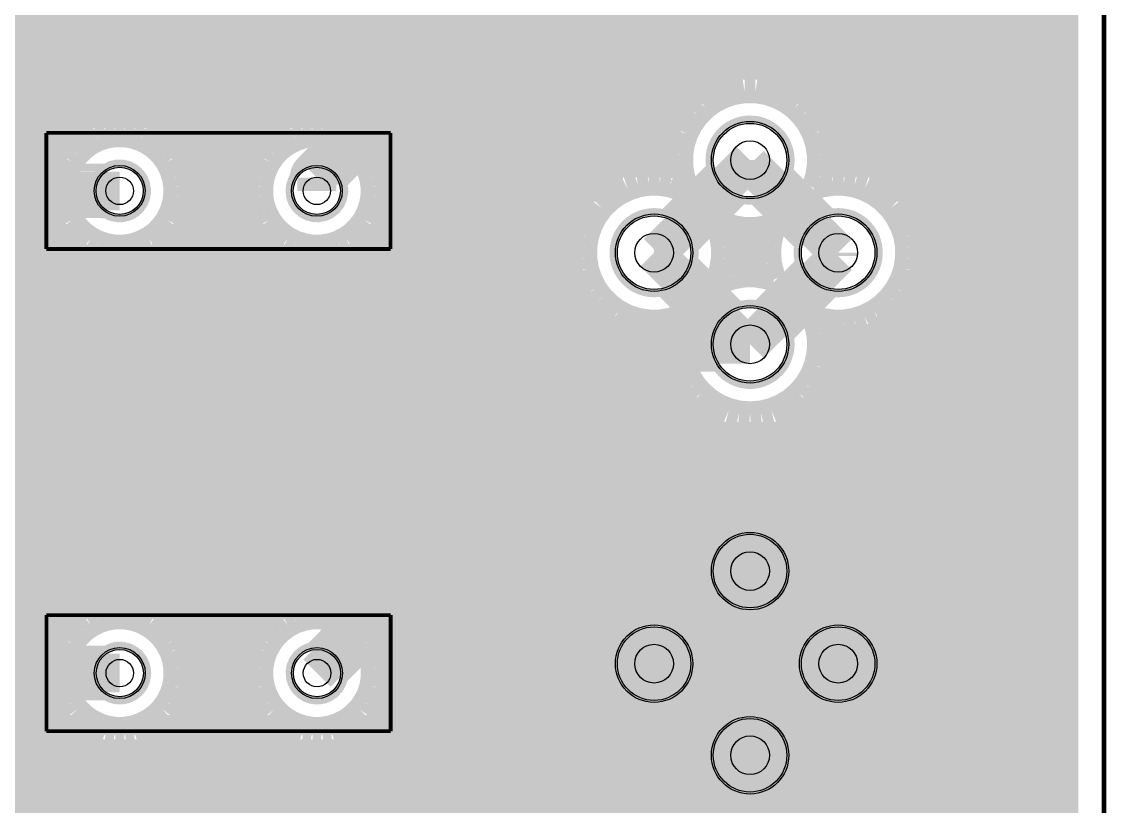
# Model space of a CAD drawing. Extents: x 0 to 3.94, y 0 to 3.94.
# Drawn here: x 2.835 to 3.939, y 0.734 to 1.533 of the extents above; entities that cross this region are included whole.
import ezdxf

# ---------------------------------------------------------------- set-up
doc = ezdxf.new("R2010")
doc.units = 0
for name, color, linetype in [('Board_Outline', 21, 'CONTINUOUS'), ('Bottom', 10, 'CONTINUOUS'), ('Bottom_Mask', 15, 'CONTINUOUS'), ('Drill_Bottom', 12, 'CONTINUOUS'), ('Drill_Top', 11, 'CONTINUOUS'), ('Edge_Bottom', 23, 'CONTINUOUS'), ('Edge_Top', 22, 'CONTINUOUS'), ('Top', 9, 'CONTINUOUS'), ('Top_Assembly', 2, 'CONTINUOUS'), ('Top_Mask', 6, 'CONTINUOUS'), ('Top_Silk', 3, 'CONTINUOUS')]:
    doc.layers.add(name, color=color, linetype=linetype)

msp = doc.modelspace()

# ---------------------------------------------------------------- linework, layer by layer
at = {"layer": 'Board_Outline', "linetype": 'CONTINUOUS', "const_width": 0.0047}
msp.add_lwpolyline([(0, 0), (3.937, 0), (3.937, 3.937), (0, 3.937), (0, 0)], dxfattribs=at)
at = {"layer": 'Bottom', "linetype": 'CONTINUOUS', "const_width": 0.025}
for points in [[(3.8985, 0.0385), (3.8985, 3.8985)], [(0.041, 1.536), (3.896, 1.536)], [(0.041, 1.5111), (3.896, 1.5111)], [(0.041, 1.4863), (3.896, 1.4863)], [(0.041, 1.4614), (3.5623, 1.4614)], [(3.5398, 1.452), (3.5497, 1.457)], [(3.5497, 1.457), (3.5602, 1.4604)], [(3.5602, 1.4604), (3.5711, 1.4622)], [(3.5711, 1.4622), (3.5822, 1.4622)], [(3.5822, 1.4622), (3.5931, 1.4604)], [(3.591, 1.4614), (3.896, 1.4614)], [(3.5931, 1.4604), (3.6037, 1.457)], [(3.6037, 1.457), (3.6136, 1.452)], [(3.523, 1.4376), (3.5308, 1.4455)], [(3.5308, 1.4455), (3.5398, 1.452)], [(3.6136, 1.452), (3.6225, 1.4455)], [(3.6225, 1.4455), (3.6303, 1.4376)], [(0.041, 1.4365), (3.5196, 1.4365)], [(3.5165, 1.4287), (3.523, 1.4376)], [(3.6303, 1.4376), (3.6369, 1.4287)], [(3.6338, 1.4365), (3.896, 1.4365)], [(3.5115, 1.4188), (3.5165, 1.4287)], [(3.6369, 1.4287), (3.6419, 1.4188)], [(2.9051, 1.4092), (2.9131, 1.4133)], [(2.9131, 1.4133), (2.9216, 1.416)], [(2.9216, 1.416), (2.9305, 1.4174)], [(2.9305, 1.4174), (2.9394, 1.4174)], [(2.9394, 1.4174), (2.9483, 1.416)], [(2.9483, 1.416), (2.9568, 1.4133)], [(2.9568, 1.4133), (2.9648, 1.4092)], [(3.1059, 1.4092), (3.1139, 1.4133)], [(3.1139, 1.4133), (3.1224, 1.416)], [(3.1224, 1.416), (3.1313, 1.4174)], [(3.1313, 1.4174), (3.1402, 1.4174)], [(3.1402, 1.4174), (3.1491, 1.416)], [(3.1491, 1.416), (3.1576, 1.4133)], [(3.1576, 1.4133), (3.1656, 1.4092)], [(3.508, 1.4083), (3.5115, 1.4188)], [(3.6419, 1.4188), (3.6453, 1.4083)], [(0.041, 1.4116), (2.9071, 1.4116)], [(2.8915, 1.3976), (2.8978, 1.4039)], [(2.8978, 1.4039), (2.9051, 1.4092)], [(2.9629, 1.4116), (3.1078, 1.4116)], [(2.9648, 1.4092), (2.9721, 1.4039)], [(2.9721, 1.4039), (2.9784, 1.3976)], [(3.0923, 1.3976), (3.0986, 1.4039)], [(3.0986, 1.4039), (3.1059, 1.4092)], [(3.1636, 1.4116), (3.5064, 1.4116)], [(3.1656, 1.4092), (3.1729, 1.4039)], [(3.1729, 1.4039), (3.1792, 1.3976)], [(3.5063, 1.3973), (3.508, 1.4083)], [(3.6453, 1.4083), (3.647, 1.3973)], [(3.6469, 1.4116), (3.896, 1.4116)], [(2.8822, 1.3823), (2.8862, 1.3903)], [(2.8862, 1.3903), (2.8915, 1.3976)], [(2.9784, 1.3976), (2.9837, 1.3903)], [(2.9837, 1.3903), (2.9877, 1.3823)], [(3.083, 1.3823), (3.087, 1.3903)], [(3.087, 1.3903), (3.0923, 1.3976)], [(3.1792, 1.3976), (3.1845, 1.3903)], [(3.1845, 1.3903), (3.1885, 1.3823)], [(3.5063, 1.3863), (3.5063, 1.3973)], [(3.647, 1.3973), (3.647, 1.3863)], [(0.041, 1.3868), (2.8817, 1.3868)], [(2.8794, 1.3738), (2.8822, 1.3823)], [(2.9877, 1.3823), (2.9905, 1.3738)], [(2.9882, 1.3868), (3.0825, 1.3868)], [(3.0802, 1.3738), (3.083, 1.3823)], [(3.1885, 1.3823), (3.1913, 1.3738)], [(3.189, 1.3868), (3.5038, 1.3868)], [(3.508, 1.3753), (3.5063, 1.3863)], [(3.647, 1.3863), (3.6453, 1.3753)], [(3.6496, 1.3868), (3.896, 1.3868)], [(2.878, 1.3649), (2.8794, 1.3738)], [(2.9905, 1.3738), (2.9919, 1.3649)], [(3.0788, 1.3649), (3.0802, 1.3738)], [(3.1913, 1.3738), (3.1927, 1.3649)], [(3.4625, 1.3663), (3.4735, 1.368)], [(3.4735, 1.368), (3.4846, 1.368)], [(3.4846, 1.368), (3.4955, 1.3663)], [(3.5115, 1.3648), (3.508, 1.3753)], [(3.6453, 1.3753), (3.6419, 1.3648)], [(3.6499, 1.3663), (3.6609, 1.368)], [(3.6609, 1.368), (3.672, 1.368)], [(3.672, 1.368), (3.6829, 1.3663)], [(0.041, 1.3619), (2.8753, 1.3619)], [(2.878, 1.356), (2.878, 1.3649)], [(2.9919, 1.3649), (2.9919, 1.356)], [(2.9946, 1.3619), (3.0761, 1.3619)], [(3.0788, 1.356), (3.0788, 1.3649)], [(3.1927, 1.3649), (3.1927, 1.356)], [(3.1954, 1.3619), (3.4474, 1.3619)], [(3.4332, 1.3513), (3.4421, 1.3578)], [(3.4421, 1.3578), (3.452, 1.3628)], [(3.452, 1.3628), (3.4625, 1.3663)], [(3.4955, 1.3663), (3.506, 1.3628)], [(3.506, 1.3628), (3.5143, 1.3587)], [(3.5143, 1.3587), (3.5115, 1.3648)], [(3.6413, 1.3636), (3.6499, 1.3663)], [(3.6419, 1.3648), (3.6413, 1.3636)], [(3.6829, 1.3663), (3.6934, 1.3628)], [(3.6934, 1.3628), (3.7033, 1.3578)], [(3.6981, 1.3619), (3.896, 1.3619)], [(3.7033, 1.3578), (3.7123, 1.3513)], [(2.8794, 1.3471), (2.878, 1.356)], [(2.8822, 1.3386), (2.8794, 1.3471)], [(2.9905, 1.3471), (2.9877, 1.3386)], [(2.9919, 1.356), (2.9905, 1.3471)], [(3.0802, 1.3471), (3.0788, 1.356)], [(3.083, 1.3386), (3.0802, 1.3471)], [(3.1913, 1.3471), (3.1885, 1.3386)], [(3.1927, 1.356), (3.1913, 1.3471)], [(3.4253, 1.3435), (3.4332, 1.3513)], [(3.7123, 1.3513), (3.7201, 1.3435)], [(0.041, 1.337), (2.8803, 1.337)], [(2.8862, 1.3306), (2.8822, 1.3386)], [(2.9877, 1.3386), (2.9837, 1.3306)], [(2.9896, 1.337), (3.0811, 1.337)], [(3.087, 1.3306), (3.083, 1.3386)], [(3.1885, 1.3386), (3.1845, 1.3306)], [(3.1904, 1.337), (3.4179, 1.337)], [(3.4138, 1.3246), (3.4188, 1.3345)], [(3.4188, 1.3345), (3.4253, 1.3435)], [(3.7201, 1.3435), (3.7266, 1.3345)], [(3.7266, 1.3345), (3.7316, 1.3246)], [(3.7275, 1.337), (3.896, 1.337)], [(2.8915, 1.3234), (2.8862, 1.3306)], [(2.9837, 1.3306), (2.9784, 1.3234)], [(3.0923, 1.3234), (3.087, 1.3306)], [(3.1845, 1.3306), (3.1792, 1.3234)], [(3.4104, 1.3141), (3.4138, 1.3246)], [(3.5497, 1.3266), (3.5414, 1.3307)], [(3.5414, 1.3307), (3.5442, 1.3246)], [(3.5442, 1.3246), (3.5477, 1.3141)], [(3.5602, 1.3232), (3.5497, 1.3266)], [(3.6017, 1.3259), (3.5931, 1.3232)], [(3.5993, 1.3194), (3.6018, 1.3258)], [(3.7316, 1.3246), (3.7351, 1.3141)], [(2.8978, 1.317), (2.8915, 1.3234)], [(2.9051, 1.3117), (2.8978, 1.317)], [(2.9721, 1.317), (2.9648, 1.3117)], [(2.9784, 1.3234), (2.9721, 1.317)], [(3.0986, 1.317), (3.0923, 1.3234)], [(3.1059, 1.3117), (3.0986, 1.317)], [(3.1729, 1.317), (3.1656, 1.3117)], [(3.1792, 1.3234), (3.1729, 1.317)], [(3.4086, 1.3032), (3.4104, 1.3141)], [(3.5477, 1.3141), (3.5494, 1.3032)], [(3.5711, 1.3214), (3.5602, 1.3232)], [(3.5822, 1.3214), (3.5711, 1.3214)], [(3.5931, 1.3232), (3.5822, 1.3214)], [(3.5967, 1.3087), (3.5993, 1.3194)], [(3.7351, 1.3141), (3.7368, 1.3032)], [(1.9566, 1.3122), (2.9019, 1.3122)], [(2.9131, 1.3077), (2.9051, 1.3117)], [(2.9216, 1.3049), (2.9131, 1.3077)], [(2.9305, 1.3035), (2.9216, 1.3049)], [(2.9394, 1.3035), (2.9305, 1.3035)], [(2.9483, 1.3049), (2.9394, 1.3035)], [(2.9568, 1.3077), (2.9483, 1.3049)], [(2.9648, 1.3117), (2.9568, 1.3077)], [(2.968, 1.3122), (3.1027, 1.3122)], [(3.1139, 1.3077), (3.1059, 1.3117)], [(3.1224, 1.3049), (3.1139, 1.3077)], [(3.1313, 1.3035), (3.1224, 1.3049)], [(3.1402, 1.3035), (3.1313, 1.3035)], [(3.1491, 1.3049), (3.1402, 1.3035)], [(3.1576, 1.3077), (3.1491, 1.3049)], [(3.1656, 1.3117), (3.1576, 1.3077)], [(3.1688, 1.3122), (3.4074, 1.3122)], [(3.4086, 1.2921), (3.4086, 1.3032)], [(3.5494, 1.3032), (3.5494, 1.2921)], [(3.5506, 1.3122), (3.5949, 1.3122)], [(3.5958, 1.2976), (3.5967, 1.3087)], [(3.7368, 1.3032), (3.7368, 1.2921)], [(3.738, 1.3122), (3.896, 1.3122)], [(3.4104, 1.2811), (3.4086, 1.2921)], [(3.5494, 1.2921), (3.5477, 1.2811)], [(3.5967, 1.2866), (3.5958, 1.2976)], [(3.7368, 1.2921), (3.7351, 1.2811)], [(1.9753, 1.2873), (3.4067, 1.2873)], [(3.4138, 1.2706), (3.4104, 1.2811)], [(3.5477, 1.2811), (3.5442, 1.2706)], [(3.5513, 1.2873), (3.5941, 1.2873)], [(3.5993, 1.2758), (3.5967, 1.2866)], [(3.7351, 1.2811), (3.7316, 1.2706)], [(3.7388, 1.2873), (3.896, 1.2873)], [(3.4188, 1.2607), (3.4138, 1.2706)], [(3.5442, 1.2706), (3.5421, 1.2659)], [(3.5421, 1.2659), (3.5497, 1.2696)], [(3.5497, 1.2696), (3.5602, 1.273)], [(3.5602, 1.273), (3.5711, 1.2748)], [(3.5711, 1.2748), (3.5822, 1.2748)], [(3.5822, 1.2748), (3.5931, 1.273)], [(3.5931, 1.273), (3.6013, 1.2705)], [(3.6013, 1.2705), (3.5993, 1.2758)], [(3.7316, 1.2706), (3.7266, 1.2607)], [(1.98, 1.2624), (3.4153, 1.2624)], [(3.4253, 1.2518), (3.4188, 1.2607)], [(3.7266, 1.2607), (3.7201, 1.2518)], [(3.7301, 1.2624), (3.896, 1.2624)], [(3.4332, 1.244), (3.4253, 1.2518)], [(3.7201, 1.2518), (3.7123, 1.244)], [(1.9745, 1.2376), (3.4394, 1.2376)], [(3.4421, 1.2374), (3.4332, 1.244)], [(3.452, 1.2324), (3.4421, 1.2374)], [(3.5136, 1.2361), (3.506, 1.2324)], [(3.5095, 1.2262), (3.5136, 1.2361)], [(3.7033, 1.2374), (3.6934, 1.2324)], [(3.7123, 1.244), (3.7033, 1.2374)], [(3.706, 1.2376), (3.896, 1.2376)], [(3.4625, 1.229), (3.452, 1.2324)], [(3.4735, 1.2273), (3.4625, 1.229)], [(3.4846, 1.2273), (3.4735, 1.2273)], [(3.4955, 1.229), (3.4846, 1.2273)], [(3.506, 1.2324), (3.4955, 1.229)], [(3.507, 1.2154), (3.5095, 1.2262)], [(3.6499, 1.229), (3.6418, 1.2315)], [(3.6418, 1.2315), (3.6438, 1.2262)], [(3.6438, 1.2262), (3.6464, 1.2154)], [(3.6609, 1.2273), (3.6499, 1.229)], [(3.672, 1.2273), (3.6609, 1.2273)], [(3.6829, 1.229), (3.672, 1.2273)], [(3.6934, 1.2324), (3.6829, 1.229)], [(3.5061, 1.2044), (3.507, 1.2154)], [(3.6464, 1.2154), (3.6473, 1.2044)], [(2.6187, 1.2127), (3.5041, 1.2127)], [(3.507, 1.1934), (3.5061, 1.2044)], [(3.6473, 1.2044), (3.6464, 1.1934)], [(3.6493, 1.2127), (3.896, 1.2127)], [(3.5095, 1.1826), (3.507, 1.1934)], [(3.6464, 1.1934), (3.6438, 1.1826)], [(2.6438, 1.1878), (3.5056, 1.1878)], [(3.5138, 1.1724), (3.5095, 1.1826)], [(3.6438, 1.1826), (3.6396, 1.1724)], [(3.6478, 1.1878), (3.896, 1.1878)], [(3.5196, 1.1629), (3.5138, 1.1724)], [(3.6396, 1.1724), (3.6338, 1.1629)], [(2.6495, 1.163), (3.517, 1.163)], [(3.5268, 1.1545), (3.5196, 1.1629)], [(3.6338, 1.1629), (3.6266, 1.1545)], [(3.6363, 1.163), (3.896, 1.163)], [(3.5352, 1.1473), (3.5268, 1.1545)], [(3.5446, 1.1415), (3.5352, 1.1473)], [(3.6182, 1.1473), (3.6087, 1.1415)], [(3.6266, 1.1545), (3.6182, 1.1473)], [(2.6434, 1.1381), (3.55, 1.1381)], [(3.5549, 1.1373), (3.5446, 1.1415)], [(3.5656, 1.1347), (3.5549, 1.1373)], [(3.5985, 1.1373), (3.5877, 1.1347)], [(3.6087, 1.1415), (3.5985, 1.1373)], [(3.6034, 1.1381), (3.896, 1.1381)], [(3.5767, 1.1338), (3.5656, 1.1347)], [(3.5877, 1.1347), (3.5767, 1.1338)], [(2.6173, 1.1132), (3.896, 1.1132)], [(0.041, 1.0884), (3.896, 1.0884)], [(0.041, 1.0635), (3.896, 1.0635)], [(0.041, 1.0386), (3.896, 1.0386)], [(0.041, 1.0137), (3.896, 1.0137)], [(2.6506, 0.9889), (3.896, 0.9889)], [(2.6506, 0.964), (3.896, 0.964)], [(2.6506, 0.9391), (3.896, 0.9391)], [(2.9218, 0.9255), (2.9306, 0.9269)], [(2.9306, 0.9269), (2.9396, 0.9269)], [(2.9396, 0.9269), (2.9485, 0.9255)], [(3.1226, 0.9255), (3.1314, 0.9269)], [(3.1314, 0.9269), (3.1404, 0.9269)], [(3.1404, 0.9269), (3.1492, 0.9255)], [(2.898, 0.9133), (2.9053, 0.9186)], [(2.9053, 0.9186), (2.9133, 0.9227)], [(2.9133, 0.9227), (2.9218, 0.9255)], [(2.9485, 0.9255), (2.957, 0.9227)], [(2.957, 0.9227), (2.965, 0.9186)], [(2.965, 0.9186), (2.9722, 0.9133)], [(3.0988, 0.9133), (3.1061, 0.9186)], [(3.1061, 0.9186), (3.114, 0.9227)], [(3.114, 0.9227), (3.1226, 0.9255)], [(3.1492, 0.9255), (3.1578, 0.9227)], [(3.1578, 0.9227), (3.1658, 0.9186)], [(3.1658, 0.9186), (3.173, 0.9133)], [(2.6506, 0.9143), (2.8966, 0.9143)], [(2.8864, 0.8997), (2.8917, 0.907)], [(2.8917, 0.907), (2.898, 0.9133)], [(2.9722, 0.9133), (2.9786, 0.907)], [(2.9736, 0.9143), (3.0974, 0.9143)], [(2.9786, 0.907), (2.9838, 0.8997)], [(3.0872, 0.8997), (3.0925, 0.907)], [(3.0925, 0.907), (3.0988, 0.9133)], [(3.173, 0.9133), (3.1794, 0.907)], [(3.1744, 0.9143), (3.896, 0.9143)], [(3.1794, 0.907), (3.1846, 0.8997)], [(2.8823, 0.8918), (2.8864, 0.8997)], [(2.9838, 0.8997), (2.9879, 0.8918)], [(3.0831, 0.8918), (3.0872, 0.8997)], [(3.1846, 0.8997), (3.1887, 0.8918)], [(1.9677, 0.8894), (2.8789, 0.8894)], [(2.8782, 0.8744), (2.8796, 0.8832)], [(2.8796, 0.8832), (2.8823, 0.8918)], [(2.9879, 0.8918), (2.9907, 0.8832)], [(2.9907, 0.8832), (2.9921, 0.8744)], [(2.9913, 0.8894), (3.0797, 0.8894)], [(3.0789, 0.8744), (3.0803, 0.8832)], [(3.0803, 0.8832), (3.0831, 0.8918)], [(3.1887, 0.8918), (3.1915, 0.8832)], [(3.1915, 0.8832), (3.1929, 0.8744)], [(3.1921, 0.8894), (3.896, 0.8894)], [(2.8782, 0.8654), (2.8782, 0.8744)], [(2.9921, 0.8744), (2.9921, 0.8654)], [(3.0789, 0.8654), (3.0789, 0.8744)], [(3.1929, 0.8744), (3.1929, 0.8654)], [(1.9796, 0.8645), (2.8757, 0.8645)], [(2.8796, 0.8565), (2.8782, 0.8654)], [(2.9921, 0.8654), (2.9907, 0.8565)], [(2.9945, 0.8645), (3.0765, 0.8645)], [(3.0803, 0.8565), (3.0789, 0.8654)], [(3.1929, 0.8654), (3.1915, 0.8565)], [(3.1953, 0.8645), (3.896, 0.8645)], [(2.8823, 0.848), (2.8796, 0.8565)], [(2.9907, 0.8565), (2.9879, 0.848)], [(3.0831, 0.848), (3.0803, 0.8565)], [(3.1915, 0.8565), (3.1887, 0.848)], [(1.9802, 0.8397), (2.8841, 0.8397)], [(2.8864, 0.84), (2.8823, 0.848)], [(2.8917, 0.8328), (2.8864, 0.84)], [(2.9838, 0.84), (2.9786, 0.8328)], [(2.9879, 0.848), (2.9838, 0.84)], [(2.9861, 0.8397), (3.0849, 0.8397)], [(3.0872, 0.84), (3.0831, 0.848)], [(3.0925, 0.8328), (3.0872, 0.84)], [(3.1846, 0.84), (3.1794, 0.8328)], [(3.1887, 0.848), (3.1846, 0.84)], [(3.1869, 0.8397), (3.896, 0.8397)], [(2.898, 0.8264), (2.8917, 0.8328)], [(2.9786, 0.8328), (2.9722, 0.8264)], [(3.0988, 0.8264), (3.0925, 0.8328)], [(3.1794, 0.8328), (3.173, 0.8264)], [(2.9053, 0.8212), (2.898, 0.8264)], [(2.9133, 0.8171), (2.9053, 0.8212)], [(2.9218, 0.8143), (2.9133, 0.8171)], [(2.957, 0.8171), (2.9485, 0.8143)], [(2.965, 0.8212), (2.957, 0.8171)], [(2.9722, 0.8264), (2.965, 0.8212)], [(3.1061, 0.8212), (3.0988, 0.8264)], [(3.114, 0.8171), (3.1061, 0.8212)], [(3.1226, 0.8143), (3.114, 0.8171)], [(3.1578, 0.8171), (3.1492, 0.8143)], [(3.1658, 0.8212), (3.1578, 0.8171)], [(3.173, 0.8264), (3.1658, 0.8212)], [(1.9699, 0.8148), (2.9175, 0.8148)], [(2.9306, 0.8129), (2.9218, 0.8143)], [(2.9396, 0.8129), (2.9306, 0.8129)], [(2.9485, 0.8143), (2.9396, 0.8129)], [(2.9528, 0.8148), (3.1182, 0.8148)], [(3.1314, 0.8129), (3.1226, 0.8143)], [(3.1404, 0.8129), (3.1314, 0.8129)], [(3.1492, 0.8143), (3.1404, 0.8129)], [(3.1536, 0.8148), (3.896, 0.8148)], [(1.9343, 0.7899), (3.896, 0.7899)], [(0.041, 0.7651), (3.896, 0.7651)], [(0.041, 0.7402), (3.896, 0.7402)]]:
    msp.add_lwpolyline(points, dxfattribs=at)
at = {"layer": 'Bottom'}
for centre, radius in [((3.5767, 1.3918), 0.0374), ((2.935, 1.3605), 0.024), ((3.1357, 1.3605), 0.024), ((3.479, 1.2976), 0.0374), ((3.6664, 1.2976), 0.0374), ((3.5767, 1.2044), 0.0374), ((3.5767, 0.9737), 0.0374), ((3.479, 0.8795), 0.0374), ((3.6664, 0.8795), 0.0374), ((2.9351, 0.8699), 0.024), ((3.1359, 0.8699), 0.024), ((3.5767, 0.7863), 0.0374)]:
    msp.add_circle(centre, radius, dxfattribs=at)
at = {"layer": 'Bottom_Mask'}
for centre, radius in [((3.5767, 1.3918), 0.0394), ((2.935, 1.3605), 0.0259), ((3.1357, 1.3605), 0.0259), ((3.479, 1.2976), 0.0394), ((3.6664, 1.2976), 0.0394), ((3.5767, 1.2044), 0.0394), ((3.5767, 0.9737), 0.0394), ((3.479, 0.8795), 0.0394), ((3.6664, 0.8795), 0.0394), ((2.9351, 0.8699), 0.0259), ((3.1359, 0.8699), 0.0259), ((3.5767, 0.7863), 0.0394)]:
    msp.add_circle(centre, radius, dxfattribs=at)
at = {"layer": 'Drill_Bottom'}
for centre, radius in [((3.5767, 1.3918), 0.0197), ((2.935, 1.3605), 0.014), ((3.1357, 1.3605), 0.014), ((3.479, 1.2976), 0.0197), ((3.6664, 1.2976), 0.0197), ((3.5767, 1.2044), 0.0197), ((3.5767, 0.9737), 0.0197), ((3.479, 0.8795), 0.0197), ((3.6664, 0.8795), 0.0197), ((2.9351, 0.8699), 0.014), ((3.1359, 0.8699), 0.014), ((3.5767, 0.7863), 0.0197)]:
    msp.add_circle(centre, radius, dxfattribs=at)
at = {"layer": 'Drill_Top'}
for centre, radius in [((3.5767, 1.3918), 0.0197), ((2.935, 1.3605), 0.014), ((3.1357, 1.3605), 0.014), ((3.479, 1.2976), 0.0197), ((3.6664, 1.2976), 0.0197), ((3.5767, 1.2044), 0.0197), ((3.5767, 0.9737), 0.0197), ((3.479, 0.8795), 0.0197), ((3.6664, 0.8795), 0.0197), ((2.9351, 0.8699), 0.014), ((3.1359, 0.8699), 0.014), ((3.5767, 0.7863), 0.0197)]:
    msp.add_circle(centre, radius, dxfattribs=at)
at = {"layer": 'Edge_Bottom', "linetype": 'CONTINUOUS', "const_width": 0.008}
for points in [[(3.6179, 1.3886), (3.6169, 1.3821), (3.6149, 1.376), (3.612, 1.3702), (3.6081, 1.3649), (3.6036, 1.3603), (3.5983, 1.3565), (3.5925, 1.3536), (3.5863, 1.3515), (3.5799, 1.3505), (3.5734, 1.3505), (3.567, 1.3515), (3.5608, 1.3536), (3.555, 1.3565), (3.5498, 1.3603), (3.5452, 1.3649), (3.5414, 1.3702), (3.5384, 1.376), (3.5364, 1.3821), (3.5354, 1.3886), (3.5354, 1.395), (3.5364, 1.4015), (3.5384, 1.4076), (3.5414, 1.4134), (3.5452, 1.4187), (3.5498, 1.4233), (3.555, 1.4271), (3.5608, 1.43), (3.567, 1.4321), (3.5734, 1.4331), (3.5799, 1.4331), (3.5863, 1.4321), (3.5925, 1.43), (3.5983, 1.4271), (3.6036, 1.4233), (3.6081, 1.4187), (3.612, 1.4134), (3.6149, 1.4076), (3.6169, 1.4015), (3.6179, 1.395), (3.6179, 1.3886)], [(2.9628, 1.3583), (2.9615, 1.3518), (2.9588, 1.3459), (2.9547, 1.3407), (2.9496, 1.3366), (2.9436, 1.3339), (2.9371, 1.3326), (2.9306, 1.3329), (2.9243, 1.3346), (2.9185, 1.3379), (2.9137, 1.3423), (2.9101, 1.3478), (2.9078, 1.3539), (2.907, 1.3605), (2.9078, 1.367), (2.9101, 1.3732), (2.9137, 1.3786), (2.9185, 1.3831), (2.9243, 1.3863), (2.9306, 1.3881), (2.9371, 1.3883), (2.9436, 1.3871), (2.9496, 1.3843), (2.9547, 1.3802), (2.9588, 1.3751), (2.9615, 1.3691), (2.9628, 1.3627), (2.9628, 1.3583)], [(3.1636, 1.3583), (3.1623, 1.3518), (3.1596, 1.3459), (3.1555, 1.3407), (3.1503, 1.3366), (3.1444, 1.3339), (3.1379, 1.3326), (3.1314, 1.3329), (3.125, 1.3346), (3.1193, 1.3379), (3.1145, 1.3423), (3.1108, 1.3478), (3.1086, 1.3539), (3.1078, 1.3605), (3.1086, 1.367), (3.1108, 1.3732), (3.1145, 1.3786), (3.1193, 1.3831), (3.125, 1.3863), (3.1314, 1.3881), (3.1379, 1.3883), (3.1444, 1.3871), (3.1503, 1.3843), (3.1555, 1.3802), (3.1596, 1.3751), (3.1623, 1.3691), (3.1636, 1.3627), (3.1636, 1.3583)], [(3.5203, 1.2944), (3.5193, 1.288), (3.5173, 1.2818), (3.5143, 1.276), (3.5105, 1.2707), (3.5059, 1.2661), (3.5006, 1.2623), (3.4949, 1.2594), (3.4887, 1.2574), (3.4823, 1.2564), (3.4758, 1.2564), (3.4694, 1.2574), (3.4632, 1.2594), (3.4574, 1.2623), (3.4521, 1.2661), (3.4475, 1.2707), (3.4437, 1.276), (3.4408, 1.2818), (3.4388, 1.288), (3.4377, 1.2944), (3.4377, 1.3009), (3.4388, 1.3073), (3.4408, 1.3135), (3.4437, 1.3193), (3.4475, 1.3245), (3.4521, 1.3291), (3.4574, 1.3329), (3.4632, 1.3359), (3.4694, 1.3379), (3.4758, 1.3389), (3.4823, 1.3389), (3.4887, 1.3379), (3.4949, 1.3359), (3.5006, 1.3329), (3.5059, 1.3291), (3.5105, 1.3245), (3.5143, 1.3193), (3.5173, 1.3135), (3.5193, 1.3073), (3.5203, 1.3009), (3.5203, 1.2944)], [(3.7077, 1.2944), (3.7067, 1.288), (3.7047, 1.2818), (3.7017, 1.276), (3.6979, 1.2707), (3.6933, 1.2661), (3.688, 1.2623), (3.6823, 1.2594), (3.6761, 1.2574), (3.6697, 1.2564), (3.6632, 1.2564), (3.6568, 1.2574), (3.6506, 1.2594), (3.6448, 1.2623), (3.6395, 1.2661), (3.6349, 1.2707), (3.6311, 1.276), (3.6282, 1.2818), (3.6262, 1.288), (3.6251, 1.2944), (3.6251, 1.3009), (3.6262, 1.3073), (3.6282, 1.3135), (3.6311, 1.3193), (3.6349, 1.3245), (3.6395, 1.3291), (3.6448, 1.3329), (3.6506, 1.3359), (3.6568, 1.3379), (3.6632, 1.3389), (3.6697, 1.3389), (3.6761, 1.3379), (3.6823, 1.3359), (3.688, 1.3329), (3.6933, 1.3291), (3.6979, 1.3245), (3.7017, 1.3193), (3.7047, 1.3135), (3.7067, 1.3073), (3.7077, 1.3009), (3.7077, 1.2944)], [(3.6179, 1.2012), (3.6169, 1.1947), (3.6149, 1.1886), (3.612, 1.1828), (3.6081, 1.1775), (3.6036, 1.1729), (3.5983, 1.1691), (3.5925, 1.1662), (3.5863, 1.1641), (3.5799, 1.1631), (3.5734, 1.1631), (3.567, 1.1641), (3.5608, 1.1662), (3.555, 1.1691), (3.5498, 1.1729), (3.5452, 1.1775), (3.5414, 1.1828), (3.5384, 1.1886), (3.5364, 1.1947), (3.5354, 1.2012), (3.5354, 1.2076), (3.5364, 1.2141), (3.5384, 1.2202), (3.5414, 1.226), (3.5452, 1.2313), (3.5498, 1.2359), (3.555, 1.2397), (3.5608, 1.2426), (3.567, 1.2447), (3.5734, 1.2457), (3.5799, 1.2457), (3.5863, 1.2447), (3.5925, 1.2426), (3.5983, 1.2397), (3.6036, 1.2359), (3.6081, 1.2313), (3.612, 1.226), (3.6149, 1.2202), (3.6169, 1.2141), (3.6179, 1.2076), (3.6179, 1.2012)], [(3.6179, 0.9704), (3.6169, 0.964), (3.6149, 0.9578), (3.612, 0.952), (3.6081, 0.9468), (3.6036, 0.9422), (3.5983, 0.9384), (3.5925, 0.9354), (3.5863, 0.9334), (3.5799, 0.9324), (3.5734, 0.9324), (3.567, 0.9334), (3.5608, 0.9354), (3.555, 0.9384), (3.5498, 0.9422), (3.5452, 0.9468), (3.5414, 0.952), (3.5384, 0.9578), (3.5364, 0.964), (3.5354, 0.9704), (3.5354, 0.9769), (3.5364, 0.9833), (3.5384, 0.9895), (3.5414, 0.9953), (3.5452, 1.0006), (3.5498, 1.0051), (3.555, 1.009), (3.5608, 1.0119), (3.567, 1.0139), (3.5734, 1.0149), (3.5799, 1.0149), (3.5863, 1.0139), (3.5925, 1.0119), (3.5983, 1.009), (3.6036, 1.0051), (3.6081, 1.0006), (3.612, 0.9953), (3.6149, 0.9895), (3.6169, 0.9833), (3.6179, 0.9769), (3.6179, 0.9704)], [(3.5203, 0.8762), (3.5193, 0.8698), (3.5173, 0.8636), (3.5143, 0.8579), (3.5105, 0.8526), (3.5059, 0.848), (3.5006, 0.8442), (3.4949, 0.8412), (3.4887, 0.8392), (3.4823, 0.8382), (3.4758, 0.8382), (3.4694, 0.8392), (3.4632, 0.8412), (3.4574, 0.8442), (3.4521, 0.848), (3.4475, 0.8526), (3.4437, 0.8579), (3.4408, 0.8636), (3.4388, 0.8698), (3.4377, 0.8762), (3.4377, 0.8827), (3.4388, 0.8892), (3.4408, 0.8953), (3.4437, 0.9011), (3.4475, 0.9064), (3.4521, 0.911), (3.4574, 0.9148), (3.4632, 0.9177), (3.4694, 0.9197), (3.4758, 0.9208), (3.4823, 0.9208), (3.4887, 0.9197), (3.4949, 0.9177), (3.5006, 0.9148), (3.5059, 0.911), (3.5105, 0.9064), (3.5143, 0.9011), (3.5173, 0.8953), (3.5193, 0.8892), (3.5203, 0.8827), (3.5203, 0.8762)], [(3.7077, 0.8762), (3.7067, 0.8698), (3.7047, 0.8636), (3.7017, 0.8579), (3.6979, 0.8526), (3.6933, 0.848), (3.688, 0.8442), (3.6823, 0.8412), (3.6761, 0.8392), (3.6697, 0.8382), (3.6632, 0.8382), (3.6568, 0.8392), (3.6506, 0.8412), (3.6448, 0.8442), (3.6395, 0.848), (3.6349, 0.8526), (3.6311, 0.8579), (3.6282, 0.8636), (3.6262, 0.8698), (3.6251, 0.8762), (3.6251, 0.8827), (3.6262, 0.8892), (3.6282, 0.8953), (3.6311, 0.9011), (3.6349, 0.9064), (3.6395, 0.911), (3.6448, 0.9148), (3.6506, 0.9177), (3.6568, 0.9197), (3.6632, 0.9208), (3.6697, 0.9208), (3.6761, 0.9197), (3.6823, 0.9177), (3.688, 0.9148), (3.6933, 0.911), (3.6979, 0.9064), (3.7017, 0.9011), (3.7047, 0.8953), (3.7067, 0.8892), (3.7077, 0.8827), (3.7077, 0.8762)], [(2.963, 0.8677), (2.9617, 0.8613), (2.959, 0.8553), (2.9549, 0.8501), (2.9497, 0.8461), (2.9438, 0.8433), (2.9373, 0.842), (2.9307, 0.8423), (2.9244, 0.8441), (2.9187, 0.8473), (2.9139, 0.8517), (2.9102, 0.8572), (2.9079, 0.8634), (2.9072, 0.8699), (2.9079, 0.8764), (2.9102, 0.8826), (2.9139, 0.888), (2.9187, 0.8925), (2.9244, 0.8957), (2.9307, 0.8975), (2.9373, 0.8978), (2.9438, 0.8965), (2.9497, 0.8937), (2.9549, 0.8897), (2.959, 0.8845), (2.9617, 0.8785), (2.963, 0.8721), (2.963, 0.8677)], [(3.1638, 0.8677), (3.1625, 0.8613), (3.1597, 0.8553), (3.1557, 0.8501), (3.1505, 0.8461), (3.1445, 0.8433), (3.1381, 0.842), (3.1315, 0.8423), (3.1252, 0.8441), (3.1195, 0.8473), (3.1147, 0.8517), (3.111, 0.8572), (3.1087, 0.8634), (3.108, 0.8699), (3.1087, 0.8764), (3.111, 0.8826), (3.1147, 0.888), (3.1195, 0.8925), (3.1252, 0.8957), (3.1315, 0.8975), (3.1381, 0.8978), (3.1445, 0.8965), (3.1505, 0.8937), (3.1557, 0.8897), (3.1597, 0.8845), (3.1625, 0.8785), (3.1638, 0.8721), (3.1638, 0.8677)], [(3.6179, 0.783), (3.6169, 0.7766), (3.6149, 0.7704), (3.612, 0.7646), (3.6081, 0.7594), (3.6036, 0.7548), (3.5983, 0.751), (3.5925, 0.748), (3.5863, 0.746), (3.5799, 0.745), (3.5734, 0.745), (3.567, 0.746), (3.5608, 0.748), (3.555, 0.751), (3.5498, 0.7548), (3.5452, 0.7594), (3.5414, 0.7646), (3.5384, 0.7704), (3.5364, 0.7766), (3.5354, 0.783), (3.5354, 0.7895), (3.5364, 0.7959), (3.5384, 0.8021), (3.5414, 0.8079), (3.5452, 0.8132), (3.5498, 0.8177), (3.555, 0.8216), (3.5608, 0.8245), (3.567, 0.8265), (3.5734, 0.8275), (3.5799, 0.8275), (3.5863, 0.8265), (3.5925, 0.8245), (3.5983, 0.8216), (3.6036, 0.8177), (3.6081, 0.8132), (3.612, 0.8079), (3.6149, 0.8021), (3.6169, 0.7959), (3.6179, 0.7895), (3.6179, 0.783)]]:
    msp.add_lwpolyline(points, dxfattribs=at)
at = {"layer": 'Edge_Top', "linetype": 'CONTINUOUS', "const_width": 0.008}
for points in [[(3.1636, 1.3583), (3.1623, 1.3518), (3.1596, 1.3459), (3.1555, 1.3407), (3.1503, 1.3366), (3.1444, 1.3339), (3.1379, 1.3326), (3.1314, 1.3329), (3.125, 1.3346), (3.1193, 1.3379), (3.1145, 1.3423), (3.1108, 1.3478), (3.1086, 1.3539), (3.1078, 1.3605), (3.1086, 1.367), (3.1108, 1.3732), (3.1121, 1.3758), (3.1132, 1.3812), (3.1156, 1.3863), (3.119, 1.3907), (3.439, 1.7107)], [(3.4725, 1.6772), (3.1628, 1.3675), (3.1636, 1.3627), (3.1636, 1.3583)], [(3.1631, 0.8636), (3.1617, 0.8592), (3.1585, 0.8535), (3.1541, 0.8486), (3.1486, 0.845), (3.1424, 0.8427), (3.1359, 0.8419), (3.1294, 0.8427), (3.1232, 0.845), (3.1178, 0.8486), (3.1133, 0.8535), (3.1101, 0.8592), (3.1083, 0.8655), (3.108, 0.8721), (3.1093, 0.8785), (3.1121, 0.8845), (3.1161, 0.8897), (3.1213, 0.8937), (3.1273, 0.8965), (3.1296, 0.8971), (3.1437, 0.9112), (3.1438, 1.0252), (3.1449, 1.0306), (3.1472, 1.0357), (3.1506, 1.0401), (3.3331, 1.2224), (3.3377, 1.2255), (3.3429, 1.2274), (3.3485, 1.2281), (3.5151, 1.2281), (3.4863, 1.2569), (3.479, 1.2562), (3.4725, 1.2567), (3.4662, 1.2583), (3.4602, 1.2607), (3.4547, 1.2641), (3.4497, 1.2684), (3.4455, 1.2733), (3.4421, 1.2788), (3.4396, 1.2848), (3.4381, 1.2911), (3.4376, 1.2976), (3.4381, 1.3041), (3.4396, 1.3104), (3.4421, 1.3164), (3.4455, 1.322), (3.4497, 1.3269), (3.4547, 1.3311), (3.4602, 1.3345), (3.4662, 1.337), (3.4725, 1.3385), (3.479, 1.339), (3.4855, 1.3385), (3.4891, 1.3378), (3.5359, 1.3845), (3.5353, 1.3918), (3.5358, 1.3983), (3.5373, 1.4046), (3.5398, 1.4106), (3.5432, 1.4161), (3.5474, 1.4211), (3.5523, 1.4253), (3.5579, 1.4287), (3.5639, 1.4312), (3.5702, 1.4327), (3.5767, 1.4332), (3.5831, 1.4327), (3.5895, 1.4312), (3.5955, 1.4287), (3.601, 1.4253), (3.6059, 1.4211), (3.6102, 1.4161), (3.6136, 1.4106), (3.616, 1.4046), (3.6176, 1.3983), (3.6181, 1.3918), (3.6176, 1.3853), (3.6166, 1.381), (3.6592, 1.3384), (3.6664, 1.339), (3.6729, 1.3385), (3.6792, 1.337), (3.6852, 1.3345), (3.6908, 1.3311), (3.6957, 1.3269), (3.6999, 1.322), (3.7033, 1.3164), (3.7058, 1.3104), (3.7073, 1.3041), (3.7078, 1.2976), (3.7073, 1.2911), (3.7058, 1.2848), (3.7033, 1.2788), (3.6999, 1.2733), (3.6957, 1.2684), (3.6908, 1.2641), (3.6852, 1.2607), (3.6792, 1.2583), (3.6729, 1.2567), (3.6664, 1.2562), (3.6622, 1.2565), (3.6174, 1.2117), (3.6181, 1.2044), (3.6176, 1.1979), (3.616, 1.1916), (3.6136, 1.1856), (3.6102, 1.1801), (3.6059, 1.1751), (3.601, 1.1709), (3.5955, 1.1675), (3.5895, 1.165), (3.5831, 1.1635), (3.5767, 1.163), (3.5702, 1.1635), (3.5639, 1.165), (3.5579, 1.1675), (3.5523, 1.1709), (3.5474, 1.1751), (3.5427, 1.1807), (3.3583, 1.1807), (3.1911, 1.0135), (3.191, 0.8995), (3.1899, 0.894), (3.1876, 0.889), (3.1841, 0.8846), (3.1632, 0.8637), (3.1631, 0.8636)], [(2.7891, 1.3841), (2.9204, 1.3843), (2.9263, 1.3871), (2.9328, 1.3883), (2.9393, 1.3881), (2.9457, 1.3863), (2.9514, 1.3831), (2.9562, 1.3786), (2.9599, 1.3732), (2.9621, 1.367), (2.9629, 1.3605), (2.9621, 1.3539), (2.9599, 1.3478), (2.9562, 1.3423), (2.9514, 1.3379), (2.9457, 1.3346), (2.9393, 1.3329), (2.9328, 1.3326), (2.9263, 1.3339), (2.9204, 1.3366), (2.9138, 1.3368), (2.7989, 1.3368)], [(3.58, 1.3505), (3.5734, 1.3505), (3.5694, 1.3511), (3.5202, 1.3018), (3.5203, 1.2944), (3.5198, 1.2904), (3.5658, 1.2443), (3.5734, 1.2457), (3.5799, 1.2457), (3.5839, 1.2451), (3.6263, 1.2875), (3.6251, 1.2944), (3.6251, 1.3009), (3.6257, 1.3049), (3.58, 1.3505)], [(3.6179, 0.9704), (3.6169, 0.964), (3.6149, 0.9578), (3.612, 0.952), (3.6081, 0.9468), (3.6036, 0.9422), (3.5983, 0.9384), (3.5925, 0.9354), (3.5863, 0.9334), (3.5799, 0.9324), (3.5734, 0.9324), (3.567, 0.9334), (3.5608, 0.9354), (3.555, 0.9384), (3.5498, 0.9422), (3.5452, 0.9468), (3.5414, 0.952), (3.5384, 0.9578), (3.5364, 0.964), (3.5354, 0.9704), (3.5354, 0.9769), (3.5364, 0.9833), (3.5384, 0.9895), (3.5414, 0.9953), (3.5452, 1.0006), (3.5498, 1.0051), (3.555, 1.009), (3.5608, 1.0119), (3.567, 1.0139), (3.5734, 1.0149), (3.5799, 1.0149), (3.5863, 1.0139), (3.5925, 1.0119), (3.5983, 1.009), (3.6036, 1.0051), (3.6081, 1.0006), (3.612, 0.9953), (3.6149, 0.9895), (3.6169, 0.9833), (3.6179, 0.9769), (3.6179, 0.9704)], [(3.5203, 0.8762), (3.5193, 0.8698), (3.5173, 0.8636), (3.5143, 0.8579), (3.5105, 0.8526), (3.5059, 0.848), (3.5006, 0.8442), (3.4949, 0.8412), (3.4887, 0.8392), (3.4823, 0.8382), (3.4758, 0.8382), (3.4694, 0.8392), (3.4632, 0.8412), (3.4574, 0.8442), (3.4521, 0.848), (3.4475, 0.8526), (3.4437, 0.8579), (3.4408, 0.8636), (3.4388, 0.8698), (3.4377, 0.8762), (3.4377, 0.8827), (3.4388, 0.8892), (3.4408, 0.8953), (3.4437, 0.9011), (3.4475, 0.9064), (3.4521, 0.911), (3.4574, 0.9148), (3.4632, 0.9177), (3.4694, 0.9197), (3.4758, 0.9208), (3.4823, 0.9208), (3.4887, 0.9197), (3.4949, 0.9177), (3.5006, 0.9148), (3.5059, 0.911), (3.5105, 0.9064), (3.5143, 0.9011), (3.5173, 0.8953), (3.5193, 0.8892), (3.5203, 0.8827), (3.5203, 0.8762)], [(3.7077, 0.8762), (3.7067, 0.8698), (3.7047, 0.8636), (3.7017, 0.8579), (3.6979, 0.8526), (3.6933, 0.848), (3.688, 0.8442), (3.6823, 0.8412), (3.6761, 0.8392), (3.6697, 0.8382), (3.6632, 0.8382), (3.6568, 0.8392), (3.6506, 0.8412), (3.6448, 0.8442), (3.6395, 0.848), (3.6349, 0.8526), (3.6311, 0.8579), (3.6282, 0.8636), (3.6262, 0.8698), (3.6251, 0.8762), (3.6251, 0.8827), (3.6262, 0.8892), (3.6282, 0.8953), (3.6311, 0.9011), (3.6349, 0.9064), (3.6395, 0.911), (3.6448, 0.9148), (3.6506, 0.9177), (3.6568, 0.9197), (3.6632, 0.9208), (3.6697, 0.9208), (3.6761, 0.9197), (3.6823, 0.9177), (3.688, 0.9148), (3.6933, 0.911), (3.6979, 0.9064), (3.7017, 0.9011), (3.7047, 0.8953), (3.7067, 0.8892), (3.7077, 0.8827), (3.7077, 0.8762)], [(2.6836, 0.8936), (2.9205, 0.8937), (2.9265, 0.8965), (2.9329, 0.8978), (2.9395, 0.8975), (2.9458, 0.8957), (2.9515, 0.8925), (2.9564, 0.888), (2.96, 0.8826), (2.9623, 0.8764), (2.9631, 0.8699), (2.9623, 0.8634), (2.96, 0.8572), (2.9564, 0.8517), (2.9515, 0.8473), (2.9458, 0.8441), (2.9395, 0.8423), (2.9329, 0.842), (2.9265, 0.8433), (2.9205, 0.8461), (2.9139, 0.8462), (2.672, 0.8463)], [(3.6179, 0.783), (3.6169, 0.7766), (3.6149, 0.7704), (3.612, 0.7646), (3.6081, 0.7594), (3.6036, 0.7548), (3.5983, 0.751), (3.5925, 0.748), (3.5863, 0.746), (3.5799, 0.745), (3.5734, 0.745), (3.567, 0.746), (3.5608, 0.748), (3.555, 0.751), (3.5498, 0.7548), (3.5452, 0.7594), (3.5414, 0.7646), (3.5384, 0.7704), (3.5364, 0.7766), (3.5354, 0.783), (3.5354, 0.7895), (3.5364, 0.7959), (3.5384, 0.8021), (3.5414, 0.8079), (3.5452, 0.8132), (3.5498, 0.8177), (3.555, 0.8216), (3.5608, 0.8245), (3.567, 0.8265), (3.5734, 0.8275), (3.5799, 0.8275), (3.5863, 0.8265), (3.5925, 0.8245), (3.5983, 0.8216), (3.6036, 0.8177), (3.6081, 0.8132), (3.612, 0.8079), (3.6149, 0.8021), (3.6169, 0.7959), (3.6179, 0.7895), (3.6179, 0.783)]]:
    msp.add_lwpolyline(points, dxfattribs=at)
at = {"layer": 'Top', "linetype": 'CONTINUOUS', "const_width": 0.0394}
for points in [[(3.1357, 1.3739), (3.4798, 1.7179)], [(3.4825, 1.2976), (3.5767, 1.3918)], [(3.5767, 1.3918), (3.5767, 1.3874)], [(3.5767, 1.3874), (3.6664, 1.2976)], [(3.1357, 1.3605), (3.1357, 1.3739)], [(2.935, 1.3605), (2.7891, 1.3605)], [(3.479, 1.2976), (3.4825, 1.2976)], [(3.5722, 1.2044), (3.479, 1.2976)], [(3.6664, 1.2976), (3.6664, 1.2941)], [(3.6664, 1.2941), (3.5767, 1.2044)], [(3.3485, 1.2044), (3.1674, 1.0233)], [(3.5767, 1.2044), (3.3485, 1.2044)], [(3.5767, 1.2044), (3.5722, 1.2044)], [(3.1674, 1.0233), (3.1674, 0.9014)], [(3.1674, 0.9014), (3.1359, 0.8699)], [(2.9351, 0.8699), (2.6738, 0.8699)]]:
    msp.add_lwpolyline(points, dxfattribs=at)
at = {"layer": 'Top'}
for centre, radius in [((3.5767, 1.3918), 0.0374), ((2.935, 1.3605), 0.024), ((3.1357, 1.3605), 0.024), ((3.479, 1.2976), 0.0374), ((3.6664, 1.2976), 0.0374), ((3.5767, 1.2044), 0.0374), ((3.5767, 0.9737), 0.0374), ((3.479, 0.8795), 0.0374), ((3.6664, 0.8795), 0.0374), ((2.9351, 0.8699), 0.024), ((3.1359, 0.8699), 0.024), ((3.5767, 0.7863), 0.0374)]:
    msp.add_circle(centre, radius, dxfattribs=at)
at = {"layer": 'Top_Assembly', "linetype": 'CONTINUOUS', "const_width": 0.0079}
for points in [[(2.8603, 1.4195), (3.2107, 1.4195)], [(2.8603, 1.3014), (2.8603, 1.4195)], [(3.2107, 1.4195), (3.2107, 1.3014)], [(3.2107, 1.3014), (2.8603, 1.3014)], [(2.8605, 0.9289), (3.2109, 0.9289)], [(2.8605, 0.8108), (2.8605, 0.9289)], [(3.2109, 0.9289), (3.2109, 0.8108)], [(3.2109, 0.8108), (2.8605, 0.8108)]]:
    msp.add_lwpolyline(points, dxfattribs=at)
at = {"layer": 'Top_Mask'}
for centre, radius in [((3.5767, 1.3918), 0.0394), ((2.935, 1.3605), 0.0259), ((3.1357, 1.3605), 0.0259), ((3.479, 1.2976), 0.0394), ((3.6664, 1.2976), 0.0394), ((3.5767, 1.2044), 0.0394), ((3.5767, 0.9737), 0.0394), ((3.479, 0.8795), 0.0394), ((3.6664, 0.8795), 0.0394), ((2.9351, 0.8699), 0.0259), ((3.1359, 0.8699), 0.0259), ((3.5767, 0.7863), 0.0394)]:
    msp.add_circle(centre, radius, dxfattribs=at)
at = {"layer": 'Top_Silk', "linetype": 'CONTINUOUS'}
for points, const_width in [([(3.0528, 1.4831), (3.0576, 1.4856), (3.0648, 1.4927), (3.0648, 1.4425)], 0.0077), ([(3.0374, 1.4927), (3.0062, 1.4927), (3.0062, 1.4425)], 0.0077), ([(3.0062, 1.4688), (3.0254, 1.4688)], 0.0077), ([(2.8603, 1.4195), (3.2107, 1.4195)], 0.0039), ([(2.8603, 1.3014), (2.8603, 1.4195)], 0.0039), ([(3.2107, 1.4195), (3.2107, 1.3014)], 0.0039), ([(3.8083, 1.4119), (3.8083, 1.3602)], 0.0093), ([(3.8342, 1.3861), (3.7825, 1.3861)], 0.0093), ([(3.827, 1.3417), (3.8299, 1.3359), (3.8385, 1.3273), (3.7782, 1.3273)], 0.0093), ([(3.8241, 1.3059), (3.827, 1.3059), (3.8327, 1.303), (3.8356, 1.3002), (3.8385, 1.2944), (3.8385, 1.2829), (3.8356, 1.2772), (3.8327, 1.2744), (3.827, 1.2714), (3.8213, 1.2714), (3.8155, 1.2744), (3.8069, 1.2801), (3.7782, 1.3088), (3.7782, 1.2686)], 0.0093), ([(3.2107, 1.3014), (2.8603, 1.3014)], 0.0039), ([(3.8184, 1.2501), (3.7782, 1.2328), (3.8184, 1.2156)], 0.0093), ([(3.0268, 1.0022), (2.9957, 1.0022), (2.9957, 0.9519)], 0.0077), ([(3.0446, 0.9902), (3.0446, 0.9925), (3.047, 0.9974), (3.0494, 0.9997), (3.0542, 1.0021), (3.0638, 1.0021), (3.0685, 0.9997), (3.0709, 0.9974), (3.0733, 0.9925), (3.0733, 0.9878), (3.0709, 0.983), (3.0661, 0.9759), (3.0422, 0.9519), (3.0757, 0.9519)], 0.0077), ([(2.9957, 0.9782), (3.0148, 0.9782)], 0.0077), ([(3.8273, 0.9244), (3.833, 0.9273), (3.8388, 0.9331), (3.8417, 0.9388), (3.8417, 0.9502), (3.8388, 0.956), (3.833, 0.9617), (3.8273, 0.9646), (3.8187, 0.9675), (3.8043, 0.9675), (3.7958, 0.9646), (3.79, 0.9617), (3.7843, 0.956), (3.7814, 0.9502), (3.7814, 0.9388), (3.7843, 0.9331), (3.79, 0.9273), (3.7958, 0.9244), (3.8043, 0.9244), (3.8043, 0.9388)], 0.0093), ([(2.8605, 0.9289), (3.2109, 0.9289)], 0.0039), ([(2.8605, 0.8108), (2.8605, 0.9289)], 0.0039), ([(3.2109, 0.9289), (3.2109, 0.8108)], 0.0039), ([(3.8216, 0.9059), (3.7814, 0.9059)], 0.0093), ([(3.8101, 0.9059), (3.8187, 0.8973), (3.8216, 0.8915), (3.8216, 0.883), (3.8187, 0.8772), (3.8101, 0.8743), (3.7814, 0.8743)], 0.0093), ([(3.8129, 0.8214), (3.8187, 0.8271), (3.8216, 0.8329), (3.8216, 0.8415), (3.8187, 0.8472), (3.8129, 0.853), (3.8043, 0.8558), (3.7986, 0.8558), (3.79, 0.853), (3.7843, 0.8472), (3.7814, 0.8415), (3.7814, 0.8329), (3.7843, 0.8271), (3.79, 0.8214)], 0.0093), ([(3.8417, 0.8214), (3.7814, 0.8214)], 0.0093), ([(3.2109, 0.8108), (2.8605, 0.8108)], 0.0039)]:
    msp.add_lwpolyline(points, dxfattribs=dict(at, const_width=const_width))

doc.saveas('drawing.dxf')
